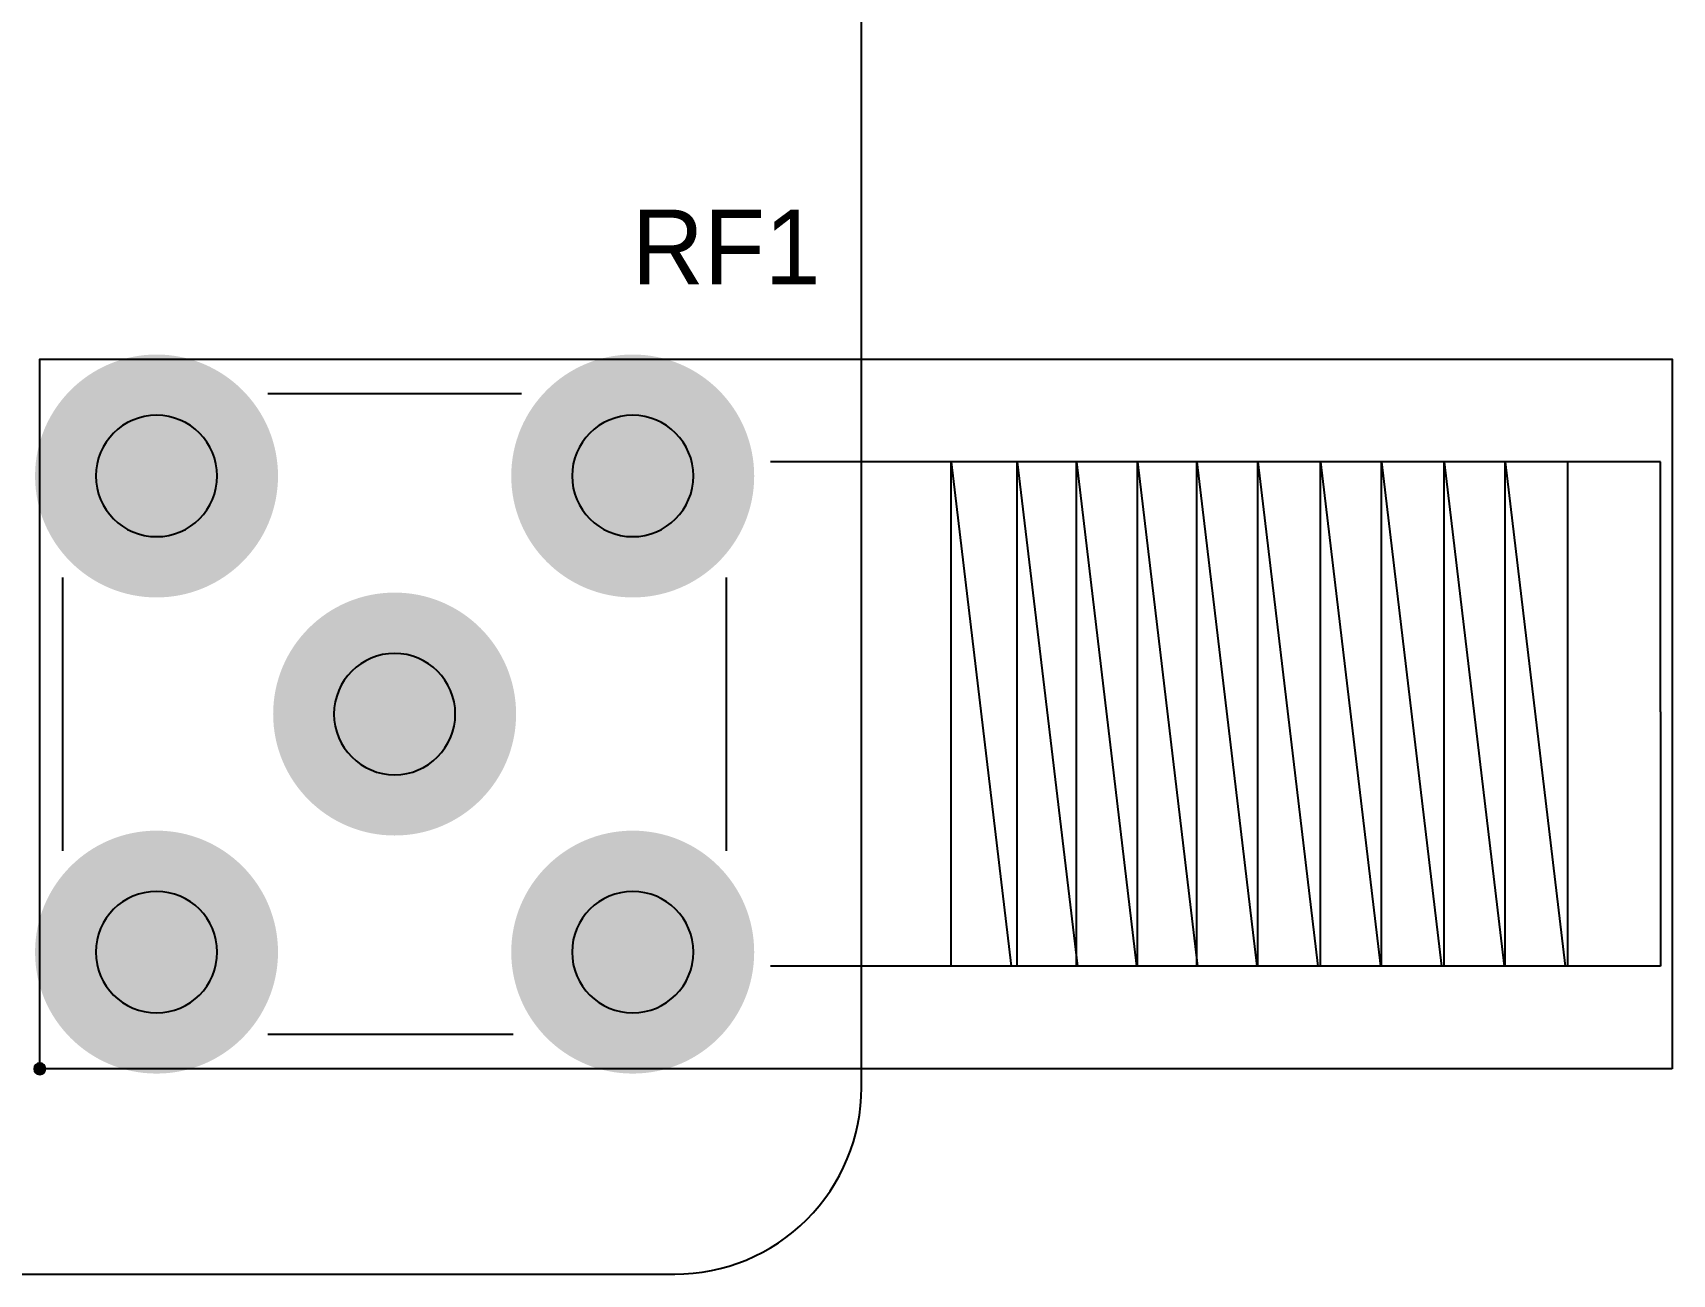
# Model space of a CAD drawing. Header units: millimetres. Extents: x 0 to 78.7, y -4 to 60.
# Drawn here: x 61.12 to 78.68, y 0 to 13.3 of the extents above; entities that cross this region are included whole.
import ezdxf
from ezdxf.enums import TextEntityAlignment as Align

# ---------------------------------------------------------------- set-up
doc = ezdxf.new("R2010")
doc.units = ezdxf.units.MM
for name, color, linetype, true_color in [('Board Outline Layer', 6, 'Continuous', 0xff00ff), ('Bottom Layer', 5, 'Continuous', 0x0000ff), ('Component Marking Layer', 111, 'Continuous', 0x66ffcc), ('Component Shape Layer', 120, 'Continuous', 0x00cccc), ('Hole Layer', 49, 'Continuous', 0x222222), ('Multi-Layer', 9, 'Continuous', 0xc0c0c0), ('Pin Soldering Layer', 252, 'Continuous', 0xcc9999), ('Top Layer', 1, 'Continuous', 0xff0000), ('Top Paste Mask Layer', 8, 'Continuous', 0x808080), ('Top Silkscreen Layer', 40, 'Continuous', 0xffcc00), ('Top Solder Mask Layer', 214, 'Continuous', 0x800080)]:
    doc.layers.add(name, color=color, linetype=linetype, true_color=true_color)
doc.styles.add('textstyle15', font='')
doc.styles.get('textstyle15').set_extended_font_data('default')

msp = doc.modelspace()

# ---------------------------------------------------------------- hatches: boundary and pattern name
at = {"layer": 'Bottom Layer'}
h = msp.add_hatch(color=256, dxfattribs=at)
edge = h.paths.add_edge_path()
edge = h.paths.add_edge_path()
edge.add_arc((62.45, 8.55), 1.25, 180, 0)
edge.add_arc((62.45, 8.55), 1.25, 0, 180)
h = msp.add_hatch(color=256, dxfattribs=at)
edge = h.paths.add_edge_path()
edge = h.paths.add_edge_path()
edge.add_arc((62.45, 8.55), 1.25, 180, 0)
edge.add_arc((62.45, 8.55), 1.25, 0, 180)
h = msp.add_hatch(color=256, dxfattribs=at)
edge = h.paths.add_edge_path()
edge = h.paths.add_edge_path()
edge.add_arc((67.55, 8.55), 1.25, 180, 0)
edge.add_arc((67.55, 8.55), 1.25, 0, 180)
h = msp.add_hatch(color=256, dxfattribs=at)
edge = h.paths.add_edge_path()
edge = h.paths.add_edge_path()
edge.add_arc((67.55, 8.55), 1.25, 180, 0)
edge.add_arc((67.55, 8.55), 1.25, 0, 180)
h = msp.add_hatch(color=256, dxfattribs=at)
edge = h.paths.add_edge_path()
edge = h.paths.add_edge_path()
edge.add_arc((65, 6), 1.25, 180, 0)
edge.add_arc((65, 6), 1.25, 0, 180)
h = msp.add_hatch(color=256, dxfattribs=at)
edge = h.paths.add_edge_path()
edge = h.paths.add_edge_path()
edge.add_arc((65, 6), 1.25, 180, 0)
edge.add_arc((65, 6), 1.25, 0, 180)
h = msp.add_hatch(color=256, dxfattribs=at)
edge = h.paths.add_edge_path()
edge = h.paths.add_edge_path()
edge.add_arc((62.45, 3.45), 1.25, 180, 0)
edge.add_arc((62.45, 3.45), 1.25, 0, 180)
h = msp.add_hatch(color=256, dxfattribs=at)
edge = h.paths.add_edge_path()
edge = h.paths.add_edge_path()
edge.add_arc((62.45, 3.45), 1.25, 180, 0)
edge.add_arc((62.45, 3.45), 1.25, 0, 180)
h = msp.add_hatch(color=256, dxfattribs=at)
edge = h.paths.add_edge_path()
edge = h.paths.add_edge_path()
edge.add_arc((67.55, 3.45), 1.25, 180, 0)
edge.add_arc((67.55, 3.45), 1.25, 0, 180)
h = msp.add_hatch(color=256, dxfattribs=at)
edge = h.paths.add_edge_path()
edge = h.paths.add_edge_path()
edge.add_arc((67.55, 3.45), 1.25, 180, 0)
edge.add_arc((67.55, 3.45), 1.25, 0, 180)
at = {"layer": 'Component Marking Layer'}
h = msp.add_hatch(color=256, dxfattribs=at)
edge = h.paths.add_edge_path()
edge = h.paths.add_edge_path()
edge.add_arc((61.2, 2.2), 0.06, 180, 0)
edge.add_arc((61.2, 2.2), 0.06, 0, 180)
h = msp.add_hatch(color=256, dxfattribs=at)
edge = h.paths.add_edge_path()
edge = h.paths.add_edge_path()
edge.add_arc((61.2, 2.2), 0.06, 180, 0)
edge.add_arc((61.2, 2.2), 0.06, 0, 180)
at = {"layer": 'Hole Layer'}
h = msp.add_hatch(color=256, dxfattribs=at)
edge = h.paths.add_edge_path()
edge = h.paths.add_edge_path()
edge.add_arc((62.45, 8.55), 0.625, 180, 0)
edge.add_arc((62.45, 8.55), 0.625, 0, 180)
h = msp.add_hatch(color=256, dxfattribs=at)
edge = h.paths.add_edge_path()
edge = h.paths.add_edge_path()
edge.add_arc((62.45, 8.55), 0.625, 180, 0)
edge.add_arc((62.45, 8.55), 0.625, 0, 180)
h = msp.add_hatch(color=256, dxfattribs=at)
edge = h.paths.add_edge_path()
edge = h.paths.add_edge_path()
edge.add_arc((67.55, 8.55), 0.625, 180, 0)
edge.add_arc((67.55, 8.55), 0.625, 0, 180)
h = msp.add_hatch(color=256, dxfattribs=at)
edge = h.paths.add_edge_path()
edge = h.paths.add_edge_path()
edge.add_arc((67.55, 8.55), 0.625, 180, 0)
edge.add_arc((67.55, 8.55), 0.625, 0, 180)
h = msp.add_hatch(color=256, dxfattribs=at)
edge = h.paths.add_edge_path()
edge = h.paths.add_edge_path()
edge.add_arc((65, 6), 0.625, 180, 0)
edge.add_arc((65, 6), 0.625, 0, 180)
h = msp.add_hatch(color=256, dxfattribs=at)
edge = h.paths.add_edge_path()
edge = h.paths.add_edge_path()
edge.add_arc((65, 6), 0.625, 180, 0)
edge.add_arc((65, 6), 0.625, 0, 180)
h = msp.add_hatch(color=256, dxfattribs=at)
edge = h.paths.add_edge_path()
edge = h.paths.add_edge_path()
edge.add_arc((62.45, 3.45), 0.625, 180, 0)
edge.add_arc((62.45, 3.45), 0.625, 0, 180)
h = msp.add_hatch(color=256, dxfattribs=at)
edge = h.paths.add_edge_path()
edge = h.paths.add_edge_path()
edge.add_arc((62.45, 3.45), 0.625, 180, 0)
edge.add_arc((62.45, 3.45), 0.625, 0, 180)
h = msp.add_hatch(color=256, dxfattribs=at)
edge = h.paths.add_edge_path()
edge = h.paths.add_edge_path()
edge.add_arc((67.55, 3.45), 0.625, 180, 0)
edge.add_arc((67.55, 3.45), 0.625, 0, 180)
h = msp.add_hatch(color=256, dxfattribs=at)
edge = h.paths.add_edge_path()
edge = h.paths.add_edge_path()
edge.add_arc((67.55, 3.45), 0.625, 180, 0)
edge.add_arc((67.55, 3.45), 0.625, 0, 180)
at = {"layer": 'Multi-Layer'}
h = msp.add_hatch(color=256, dxfattribs=at)
edge = h.paths.add_edge_path()
edge = h.paths.add_edge_path()
edge.add_arc((62.45, 8.55), 1.25, 180, 0)
edge.add_arc((62.45, 8.55), 1.25, 0, 180)
h = msp.add_hatch(color=256, dxfattribs=at)
edge = h.paths.add_edge_path()
edge = h.paths.add_edge_path()
edge.add_arc((62.45, 8.55), 1.25, 180, 0)
edge.add_arc((62.45, 8.55), 1.25, 0, 180)
h = msp.add_hatch(color=256, dxfattribs=at)
edge = h.paths.add_edge_path()
edge = h.paths.add_edge_path()
edge.add_arc((62.45, 8.55), 1.25, 180, 0)
edge.add_arc((62.45, 8.55), 1.25, 0, 180)
h = msp.add_hatch(color=256, dxfattribs=at)
edge = h.paths.add_edge_path()
edge = h.paths.add_edge_path()
edge.add_arc((62.45, 8.55), 1.25, 180, 0)
edge.add_arc((62.45, 8.55), 1.25, 0, 180)
h = msp.add_hatch(color=256, dxfattribs=at)
edge = h.paths.add_edge_path()
edge = h.paths.add_edge_path()
edge.add_arc((62.45, 8.55), 1.25, 180, 0)
edge.add_arc((62.45, 8.55), 1.25, 0, 180)
h = msp.add_hatch(color=256, dxfattribs=at)
edge = h.paths.add_edge_path()
edge = h.paths.add_edge_path()
edge.add_arc((62.45, 8.55), 1.25, 180, 0)
edge.add_arc((62.45, 8.55), 1.25, 0, 180)
h = msp.add_hatch(color=256, dxfattribs=at)
edge = h.paths.add_edge_path()
edge = h.paths.add_edge_path()
edge.add_arc((67.55, 8.55), 1.25, 180, 0)
edge.add_arc((67.55, 8.55), 1.25, 0, 180)
h = msp.add_hatch(color=256, dxfattribs=at)
edge = h.paths.add_edge_path()
edge = h.paths.add_edge_path()
edge.add_arc((67.55, 8.55), 1.25, 180, 0)
edge.add_arc((67.55, 8.55), 1.25, 0, 180)
h = msp.add_hatch(color=256, dxfattribs=at)
edge = h.paths.add_edge_path()
edge = h.paths.add_edge_path()
edge.add_arc((67.55, 8.55), 1.25, 180, 0)
edge.add_arc((67.55, 8.55), 1.25, 0, 180)
h = msp.add_hatch(color=256, dxfattribs=at)
edge = h.paths.add_edge_path()
edge = h.paths.add_edge_path()
edge.add_arc((67.55, 8.55), 1.25, 180, 0)
edge.add_arc((67.55, 8.55), 1.25, 0, 180)
h = msp.add_hatch(color=256, dxfattribs=at)
edge = h.paths.add_edge_path()
edge = h.paths.add_edge_path()
edge.add_arc((67.55, 8.55), 1.25, 180, 0)
edge.add_arc((67.55, 8.55), 1.25, 0, 180)
h = msp.add_hatch(color=256, dxfattribs=at)
edge = h.paths.add_edge_path()
edge = h.paths.add_edge_path()
edge.add_arc((67.55, 8.55), 1.25, 180, 0)
edge.add_arc((67.55, 8.55), 1.25, 0, 180)
h = msp.add_hatch(color=256, dxfattribs=at)
edge = h.paths.add_edge_path()
edge = h.paths.add_edge_path()
edge.add_arc((65, 6), 1.25, 180, 0)
edge.add_arc((65, 6), 1.25, 0, 180)
h = msp.add_hatch(color=256, dxfattribs=at)
edge = h.paths.add_edge_path()
edge = h.paths.add_edge_path()
edge.add_arc((65, 6), 1.25, 180, 0)
edge.add_arc((65, 6), 1.25, 0, 180)
h = msp.add_hatch(color=256, dxfattribs=at)
edge = h.paths.add_edge_path()
edge = h.paths.add_edge_path()
edge.add_arc((65, 6), 1.25, 180, 0)
edge.add_arc((65, 6), 1.25, 0, 180)
h = msp.add_hatch(color=256, dxfattribs=at)
edge = h.paths.add_edge_path()
edge = h.paths.add_edge_path()
edge.add_arc((65, 6), 1.25, 180, 0)
edge.add_arc((65, 6), 1.25, 0, 180)
h = msp.add_hatch(color=256, dxfattribs=at)
edge = h.paths.add_edge_path()
edge = h.paths.add_edge_path()
edge.add_arc((65, 6), 1.25, 180, 0)
edge.add_arc((65, 6), 1.25, 0, 180)
h = msp.add_hatch(color=256, dxfattribs=at)
edge = h.paths.add_edge_path()
edge = h.paths.add_edge_path()
edge.add_arc((65, 6), 1.25, 180, 0)
edge.add_arc((65, 6), 1.25, 0, 180)
h = msp.add_hatch(color=256, dxfattribs=at)
edge = h.paths.add_edge_path()
edge = h.paths.add_edge_path()
edge.add_arc((62.45, 3.45), 1.25, 180, 0)
edge.add_arc((62.45, 3.45), 1.25, 0, 180)
h = msp.add_hatch(color=256, dxfattribs=at)
edge = h.paths.add_edge_path()
edge = h.paths.add_edge_path()
edge.add_arc((62.45, 3.45), 1.25, 180, 0)
edge.add_arc((62.45, 3.45), 1.25, 0, 180)
h = msp.add_hatch(color=256, dxfattribs=at)
edge = h.paths.add_edge_path()
edge = h.paths.add_edge_path()
edge.add_arc((62.45, 3.45), 1.25, 180, 0)
edge.add_arc((62.45, 3.45), 1.25, 0, 180)
h = msp.add_hatch(color=256, dxfattribs=at)
edge = h.paths.add_edge_path()
edge = h.paths.add_edge_path()
edge.add_arc((62.45, 3.45), 1.25, 180, 0)
edge.add_arc((62.45, 3.45), 1.25, 0, 180)
h = msp.add_hatch(color=256, dxfattribs=at)
edge = h.paths.add_edge_path()
edge = h.paths.add_edge_path()
edge.add_arc((62.45, 3.45), 1.25, 180, 0)
edge.add_arc((62.45, 3.45), 1.25, 0, 180)
h = msp.add_hatch(color=256, dxfattribs=at)
edge = h.paths.add_edge_path()
edge = h.paths.add_edge_path()
edge.add_arc((62.45, 3.45), 1.25, 180, 0)
edge.add_arc((62.45, 3.45), 1.25, 0, 180)
h = msp.add_hatch(color=256, dxfattribs=at)
edge = h.paths.add_edge_path()
edge = h.paths.add_edge_path()
edge.add_arc((67.55, 3.45), 1.25, 180, 0)
edge.add_arc((67.55, 3.45), 1.25, 0, 180)
h = msp.add_hatch(color=256, dxfattribs=at)
edge = h.paths.add_edge_path()
edge = h.paths.add_edge_path()
edge.add_arc((67.55, 3.45), 1.25, 180, 0)
edge.add_arc((67.55, 3.45), 1.25, 0, 180)
h = msp.add_hatch(color=256, dxfattribs=at)
edge = h.paths.add_edge_path()
edge = h.paths.add_edge_path()
edge.add_arc((67.55, 3.45), 1.25, 180, 0)
edge.add_arc((67.55, 3.45), 1.25, 0, 180)
h = msp.add_hatch(color=256, dxfattribs=at)
edge = h.paths.add_edge_path()
edge = h.paths.add_edge_path()
edge.add_arc((67.55, 3.45), 1.25, 180, 0)
edge.add_arc((67.55, 3.45), 1.25, 0, 180)
h = msp.add_hatch(color=256, dxfattribs=at)
edge = h.paths.add_edge_path()
edge = h.paths.add_edge_path()
edge.add_arc((67.55, 3.45), 1.25, 180, 0)
edge.add_arc((67.55, 3.45), 1.25, 0, 180)
h = msp.add_hatch(color=256, dxfattribs=at)
edge = h.paths.add_edge_path()
edge = h.paths.add_edge_path()
edge.add_arc((67.55, 3.45), 1.25, 180, 0)
edge.add_arc((67.55, 3.45), 1.25, 0, 180)
at = {"layer": 'Pin Soldering Layer'}
h = msp.add_hatch(color=256, dxfattribs=at)
edge = h.paths.add_edge_path()
edge = h.paths.add_edge_path()
edge.add_arc((62.45, 8.55), 0.65, 180, 0)
edge.add_arc((62.45, 8.55), 0.65, 0, 180)
h = msp.add_hatch(color=256, dxfattribs=at)
edge = h.paths.add_edge_path()
edge = h.paths.add_edge_path()
edge.add_arc((62.45, 8.55), 0.65, 180, 0)
edge.add_arc((62.45, 8.55), 0.65, 0, 180)
h = msp.add_hatch(color=256, dxfattribs=at)
edge = h.paths.add_edge_path()
edge = h.paths.add_edge_path()
edge.add_arc((67.55, 8.55), 0.65, 180, 0)
edge.add_arc((67.55, 8.55), 0.65, 0, 180)
h = msp.add_hatch(color=256, dxfattribs=at)
edge = h.paths.add_edge_path()
edge = h.paths.add_edge_path()
edge.add_arc((67.55, 8.55), 0.65, 180, 0)
edge.add_arc((67.55, 8.55), 0.65, 0, 180)
h = msp.add_hatch(color=256, dxfattribs=at)
edge = h.paths.add_edge_path()
edge = h.paths.add_edge_path()
edge.add_arc((65, 6), 0.65, 180, 0)
edge.add_arc((65, 6), 0.65, 0, 180)
h = msp.add_hatch(color=256, dxfattribs=at)
edge = h.paths.add_edge_path()
edge = h.paths.add_edge_path()
edge.add_arc((65, 6), 0.65, 180, 0)
edge.add_arc((65, 6), 0.65, 0, 180)
h = msp.add_hatch(color=256, dxfattribs=at)
edge = h.paths.add_edge_path()
edge = h.paths.add_edge_path()
edge.add_arc((62.45, 3.45), 0.65, 180, 0)
edge.add_arc((62.45, 3.45), 0.65, 0, 180)
h = msp.add_hatch(color=256, dxfattribs=at)
edge = h.paths.add_edge_path()
edge = h.paths.add_edge_path()
edge.add_arc((62.45, 3.45), 0.65, 180, 0)
edge.add_arc((62.45, 3.45), 0.65, 0, 180)
h = msp.add_hatch(color=256, dxfattribs=at)
edge = h.paths.add_edge_path()
edge = h.paths.add_edge_path()
edge.add_arc((67.55, 3.45), 0.65, 180, 0)
edge.add_arc((67.55, 3.45), 0.65, 0, 180)
h = msp.add_hatch(color=256, dxfattribs=at)
edge = h.paths.add_edge_path()
edge = h.paths.add_edge_path()
edge.add_arc((67.55, 3.45), 0.65, 180, 0)
edge.add_arc((67.55, 3.45), 0.65, 0, 180)
at = {"layer": 'Top Layer'}
h = msp.add_hatch(color=256, dxfattribs=at)
edge = h.paths.add_edge_path()
edge = h.paths.add_edge_path()
edge.add_arc((62.45, 8.55), 1.25, 180, 0)
edge.add_arc((62.45, 8.55), 1.25, 0, 180)
h = msp.add_hatch(color=256, dxfattribs=at)
edge = h.paths.add_edge_path()
edge = h.paths.add_edge_path()
edge.add_arc((62.45, 8.55), 1.25, 180, 0)
edge.add_arc((62.45, 8.55), 1.25, 0, 180)
h = msp.add_hatch(color=256, dxfattribs=at)
edge = h.paths.add_edge_path()
edge = h.paths.add_edge_path()
edge.add_arc((67.55, 8.55), 1.25, 180, 0)
edge.add_arc((67.55, 8.55), 1.25, 0, 180)
h = msp.add_hatch(color=256, dxfattribs=at)
edge = h.paths.add_edge_path()
edge = h.paths.add_edge_path()
edge.add_arc((67.55, 8.55), 1.25, 180, 0)
edge.add_arc((67.55, 8.55), 1.25, 0, 180)
h = msp.add_hatch(color=256, dxfattribs=at)
edge = h.paths.add_edge_path()
edge = h.paths.add_edge_path()
edge.add_arc((65, 6), 1.25, 180, 0)
edge.add_arc((65, 6), 1.25, 0, 180)
h = msp.add_hatch(color=256, dxfattribs=at)
edge = h.paths.add_edge_path()
edge = h.paths.add_edge_path()
edge.add_arc((65, 6), 1.25, 180, 0)
edge.add_arc((65, 6), 1.25, 0, 180)
h = msp.add_hatch(color=256, dxfattribs=at)
edge = h.paths.add_edge_path()
edge = h.paths.add_edge_path()
edge.add_arc((62.45, 3.45), 1.25, 180, 0)
edge.add_arc((62.45, 3.45), 1.25, 0, 180)
h = msp.add_hatch(color=256, dxfattribs=at)
edge = h.paths.add_edge_path()
edge = h.paths.add_edge_path()
edge.add_arc((62.45, 3.45), 1.25, 180, 0)
edge.add_arc((62.45, 3.45), 1.25, 0, 180)
h = msp.add_hatch(color=256, dxfattribs=at)
edge = h.paths.add_edge_path()
edge = h.paths.add_edge_path()
edge.add_arc((67.55, 3.45), 1.25, 180, 0)
edge.add_arc((67.55, 3.45), 1.25, 0, 180)
h = msp.add_hatch(color=256, dxfattribs=at)
edge = h.paths.add_edge_path()
edge = h.paths.add_edge_path()
edge.add_arc((67.55, 3.45), 1.25, 180, 0)
edge.add_arc((67.55, 3.45), 1.25, 0, 180)
at = {"layer": 'Top Paste Mask Layer'}
h = msp.add_hatch(color=256, dxfattribs=at)
edge = h.paths.add_edge_path()
edge = h.paths.add_edge_path()
edge.add_arc((62.45, 8.55), 1.25, 180, 0)
edge.add_arc((62.45, 8.55), 1.25, 0, 180)
h = msp.add_hatch(color=256, dxfattribs=at)
edge = h.paths.add_edge_path()
edge = h.paths.add_edge_path()
edge.add_arc((62.45, 8.55), 1.25, 180, 0)
edge.add_arc((62.45, 8.55), 1.25, 0, 180)
h = msp.add_hatch(color=256, dxfattribs=at)
edge = h.paths.add_edge_path()
edge = h.paths.add_edge_path()
edge.add_arc((67.55, 8.55), 1.25, 180, 0)
edge.add_arc((67.55, 8.55), 1.25, 0, 180)
h = msp.add_hatch(color=256, dxfattribs=at)
edge = h.paths.add_edge_path()
edge = h.paths.add_edge_path()
edge.add_arc((67.55, 8.55), 1.25, 180, 0)
edge.add_arc((67.55, 8.55), 1.25, 0, 180)
h = msp.add_hatch(color=256, dxfattribs=at)
edge = h.paths.add_edge_path()
edge = h.paths.add_edge_path()
edge.add_arc((65, 6), 1.25, 180, 0)
edge.add_arc((65, 6), 1.25, 0, 180)
h = msp.add_hatch(color=256, dxfattribs=at)
edge = h.paths.add_edge_path()
edge = h.paths.add_edge_path()
edge.add_arc((65, 6), 1.25, 180, 0)
edge.add_arc((65, 6), 1.25, 0, 180)
h = msp.add_hatch(color=256, dxfattribs=at)
edge = h.paths.add_edge_path()
edge = h.paths.add_edge_path()
edge.add_arc((62.45, 3.45), 1.25, 180, 0)
edge.add_arc((62.45, 3.45), 1.25, 0, 180)
h = msp.add_hatch(color=256, dxfattribs=at)
edge = h.paths.add_edge_path()
edge = h.paths.add_edge_path()
edge.add_arc((62.45, 3.45), 1.25, 180, 0)
edge.add_arc((62.45, 3.45), 1.25, 0, 180)
h = msp.add_hatch(color=256, dxfattribs=at)
edge = h.paths.add_edge_path()
edge = h.paths.add_edge_path()
edge.add_arc((67.55, 3.45), 1.25, 180, 0)
edge.add_arc((67.55, 3.45), 1.25, 0, 180)
h = msp.add_hatch(color=256, dxfattribs=at)
edge = h.paths.add_edge_path()
edge = h.paths.add_edge_path()
edge.add_arc((67.55, 3.45), 1.25, 180, 0)
edge.add_arc((67.55, 3.45), 1.25, 0, 180)
at = {"layer": 'Top Solder Mask Layer'}
h = msp.add_hatch(color=256, dxfattribs=at)
edge = h.paths.add_edge_path()
edge = h.paths.add_edge_path()
edge.add_arc((62.45, 8.55), 1.301, 180, 0)
edge.add_arc((62.45, 8.55), 1.301, 0, 180)
h = msp.add_hatch(color=256, dxfattribs=at)
edge = h.paths.add_edge_path()
edge = h.paths.add_edge_path()
edge.add_arc((62.45, 8.55), 1.301, 180, 0)
edge.add_arc((62.45, 8.55), 1.301, 0, 180)
h = msp.add_hatch(color=256, dxfattribs=at)
edge = h.paths.add_edge_path()
edge = h.paths.add_edge_path()
edge.add_arc((67.55, 8.55), 1.301, 180, 0)
edge.add_arc((67.55, 8.55), 1.301, 0, 180)
h = msp.add_hatch(color=256, dxfattribs=at)
edge = h.paths.add_edge_path()
edge = h.paths.add_edge_path()
edge.add_arc((67.55, 8.55), 1.301, 180, 0)
edge.add_arc((67.55, 8.55), 1.301, 0, 180)
h = msp.add_hatch(color=256, dxfattribs=at)
edge = h.paths.add_edge_path()
edge = h.paths.add_edge_path()
edge.add_arc((65, 6), 1.301, 180, 0)
edge.add_arc((65, 6), 1.301, 0, 180)
h = msp.add_hatch(color=256, dxfattribs=at)
edge = h.paths.add_edge_path()
edge = h.paths.add_edge_path()
edge.add_arc((65, 6), 1.301, 180, 0)
edge.add_arc((65, 6), 1.301, 0, 180)
h = msp.add_hatch(color=256, dxfattribs=at)
edge = h.paths.add_edge_path()
edge = h.paths.add_edge_path()
edge.add_arc((62.45, 3.45), 1.301, 180, 0)
edge.add_arc((62.45, 3.45), 1.301, 0, 180)
h = msp.add_hatch(color=256, dxfattribs=at)
edge = h.paths.add_edge_path()
edge = h.paths.add_edge_path()
edge.add_arc((62.45, 3.45), 1.301, 180, 0)
edge.add_arc((62.45, 3.45), 1.301, 0, 180)
h = msp.add_hatch(color=256, dxfattribs=at)
edge = h.paths.add_edge_path()
edge = h.paths.add_edge_path()
edge.add_arc((67.55, 3.45), 1.301, 180, 0)
edge.add_arc((67.55, 3.45), 1.301, 0, 180)
h = msp.add_hatch(color=256, dxfattribs=at)
edge = h.paths.add_edge_path()
edge = h.paths.add_edge_path()
edge.add_arc((67.55, 3.45), 1.301, 180, 0)
edge.add_arc((67.55, 3.45), 1.301, 0, 180)

# ---------------------------------------------------------------- linework, layer by layer
at = {"layer": 'Board Outline Layer'}
msp.add_lwpolyline([(0, 28), (0, 2, 0.414214), (2, 0), (68, 0, 0.414214), (70, 2), (70, 28, 0.414214), (68, 30), (2, 30, 0.414214)], format="xyb", close=True, dxfattribs=at)
at = {"layer": 'Component Marking Layer'}
msp.add_lwpolyline([(61.14, 2.2, 1), (61.26, 2.2, 1)], format="xyb", close=True, dxfattribs=at)
at = {"layer": 'Component Shape Layer'}
msp.add_lwpolyline([(78.683, 2.2), (61.2, 2.2), (61.2, 9.8), (78.683, 9.8)], close=True, dxfattribs=at)
msp.add_lwpolyline([(78.683, 2.2), (61.2, 2.2), (61.2, 9.8), (78.683, 9.8)], close=True, dxfattribs=at)
at = {"layer": 'Pin Soldering Layer'}
for points in [[(61.8, 8.55, 1), (63.1, 8.55, 1)], [(66.9, 8.55, 1), (68.2, 8.55, 1)], [(64.35, 6, 1), (65.65, 6, 1)], [(61.8, 3.45, 1), (63.1, 3.45, 1)], [(66.9, 3.45, 1), (68.2, 3.45, 1)]]:
    msp.add_lwpolyline(points, format="xyb", close=True, dxfattribs=at)
at = {"layer": 'Top Silkscreen Layer'}
for points in [[(66.359, 9.429), (63.642, 9.429)], [(66.359, 9.429), (63.642, 9.429)], [(78.556, 8.7), (69.024, 8.7)], [(78.556, 8.7), (69.024, 8.7)], [(70.961, 3.3), (70.961, 8.7)], [(70.961, 8.7), (71.604, 3.3)], [(70.961, 3.3), (70.961, 8.7)], [(70.961, 8.7), (71.604, 3.3)], [(71.668, 8.7), (72.312, 3.3)], [(71.668, 3.3), (71.668, 8.7)], [(71.668, 8.7), (72.312, 3.3)], [(71.668, 3.3), (71.668, 8.7)], [(72.303, 8.7), (72.947, 3.3)], [(72.303, 3.3), (72.303, 8.7)], [(72.303, 8.7), (72.947, 3.3)], [(72.303, 3.3), (72.303, 8.7)], [(72.956, 8.7), (73.6, 3.3)], [(72.956, 3.3), (72.956, 8.7)], [(72.956, 8.7), (73.6, 3.3)], [(72.956, 3.3), (72.956, 8.7)], [(73.591, 8.7), (74.235, 3.3)], [(73.591, 3.3), (73.591, 8.7)], [(73.591, 8.7), (74.235, 3.3)], [(73.591, 3.3), (73.591, 8.7)], [(74.245, 8.7), (74.888, 3.3)], [(74.245, 3.3), (74.245, 8.7)], [(74.245, 8.7), (74.888, 3.3)], [(74.245, 3.3), (74.245, 8.7)], [(74.916, 8.7), (75.559, 3.3)], [(74.916, 3.3), (74.916, 8.7)], [(74.916, 8.7), (75.559, 3.3)], [(74.916, 3.3), (74.916, 8.7)], [(75.569, 8.7), (76.212, 3.3)], [(75.569, 3.3), (75.569, 8.7)], [(75.569, 8.7), (76.212, 3.3)], [(75.569, 3.3), (75.569, 8.7)], [(76.24, 8.7), (76.884, 3.3)], [(76.24, 3.3), (76.24, 8.7)], [(76.24, 8.7), (76.884, 3.3)], [(76.24, 3.3), (76.24, 8.7)], [(76.893, 8.7), (77.537, 3.3)], [(76.893, 3.3), (76.893, 8.7)], [(76.893, 8.7), (77.537, 3.3)], [(76.893, 3.3), (76.893, 8.7)], [(77.565, 3.3), (77.565, 8.7)], [(77.565, 3.3), (77.565, 8.7)], [(78.556, 6.024), (78.556, 8.7)], [(78.556, 6.024), (78.556, 8.7)], [(61.444, 7.464), (61.444, 4.536)], [(61.444, 7.464), (61.444, 4.536)], [(68.556, 4.536), (68.556, 7.464)], [(68.556, 4.536), (68.556, 7.464)], [(78.556, 6.024), (78.556, 3.3)], [(78.556, 6.024), (78.556, 3.3)], [(78.556, 3.3), (69.024, 3.3)], [(78.556, 3.3), (69.024, 3.3)], [(63.642, 2.571), (66.27, 2.571)], [(63.642, 2.571), (66.27, 2.571)]]:
    msp.add_lwpolyline(points, dxfattribs=at)

# ---------------------------------------------------------------- texts
at = {"layer": 'Top Silkscreen Layer', "style": 'textstyle15'}
msp.add_text('RF1', height=0.8001, rotation=360, dxfattribs=at).set_placement((67.539, 10.363), align=Align.BOTTOM_LEFT)

doc.saveas('drawing.dxf')
